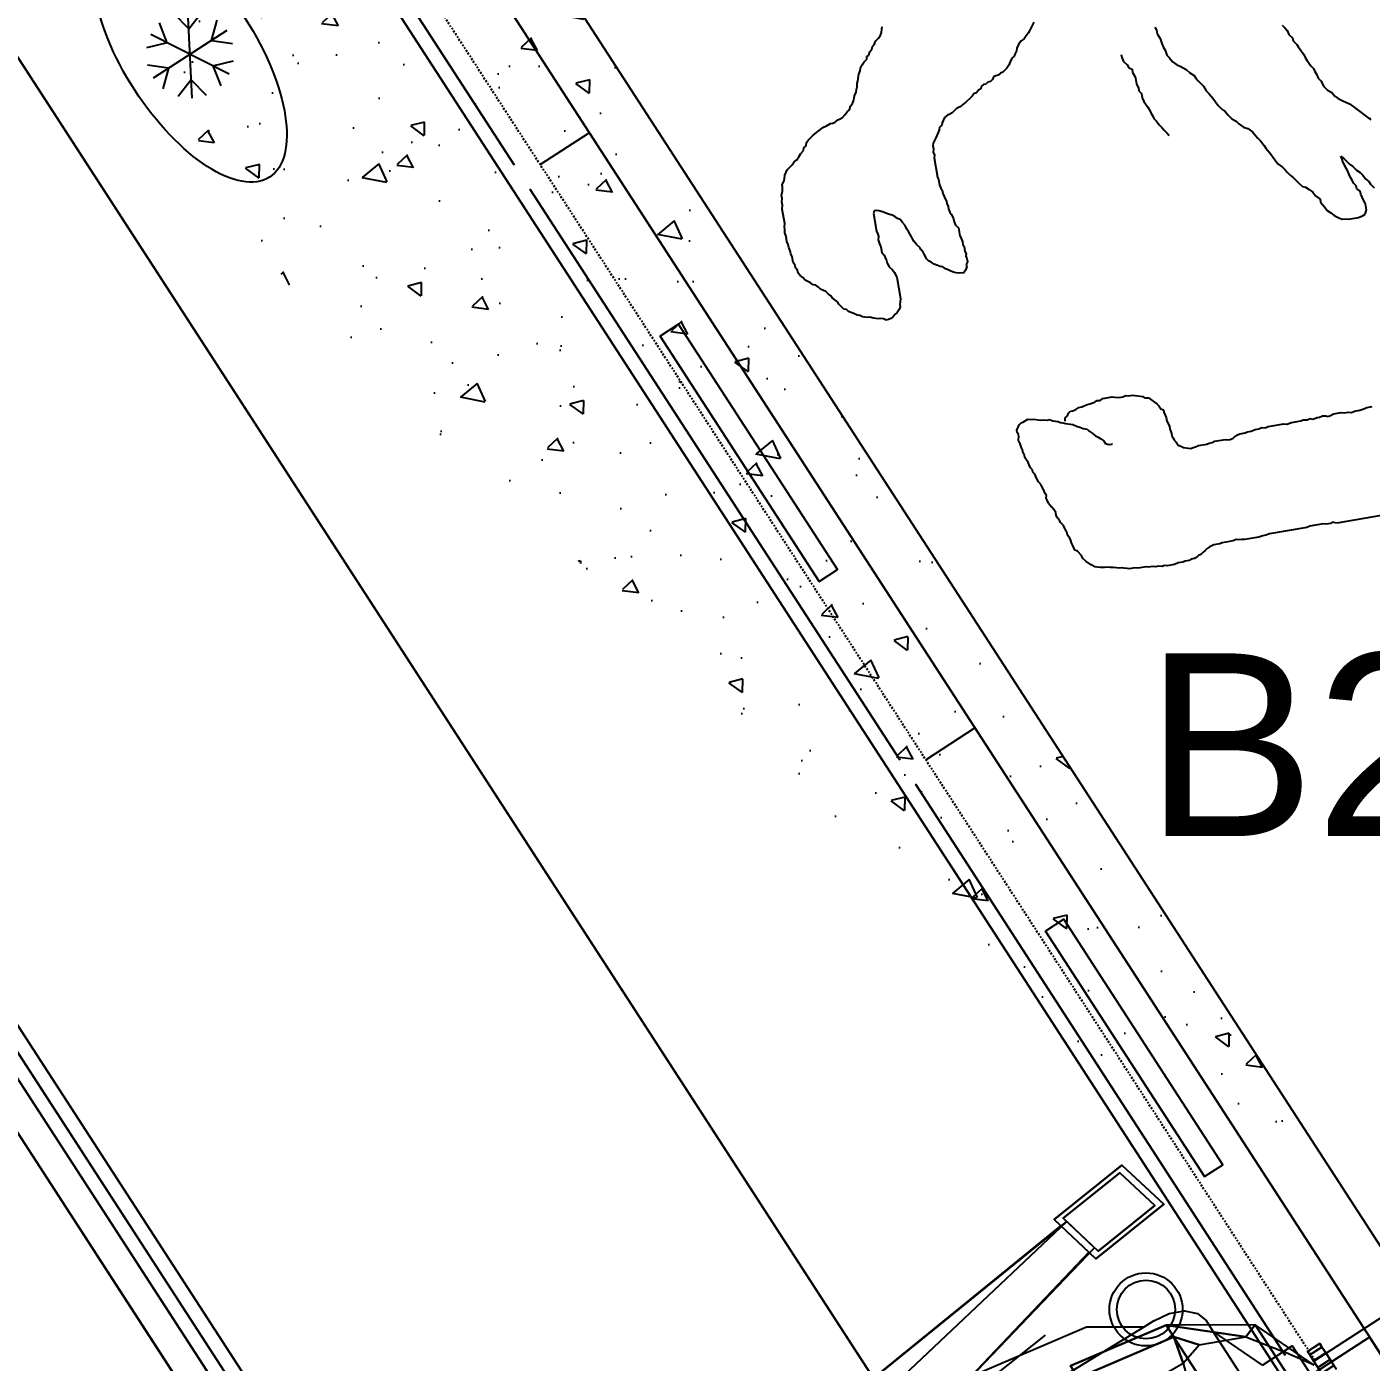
# Model space of a CAD drawing. Header units: millimetres. Extents: x 8159 to 14952, y 6817 to 11888.
# Drawn here: x 9150.2 to 9242.1, y 7930.4 to 8021.8 of the extents above; entities that cross this region are included whole.
import ezdxf
from ezdxf.enums import TextEntityAlignment as Align

# ---------------------------------------------------------------- set-up
doc = ezdxf.new("R2010")
doc.units = ezdxf.units.MM
doc.header["$LTSCALE"] = 5
doc.linetypes.add('NASCOSTA', pattern=[0.375, 0.25, -0.125])
for name, color, linetype in [('200-EquipBlack-3d', 250, 'Continuous'), ('200-EquipBorder-2d', 9, 'Continuous'), ('200-EquipID-2d', 7, 'Continuous'), ('200-EquipInternal-2d', 252, 'Continuous'), ('200-EquipRemBorder-2d', 21, 'Continuous'), ('200-EquipRemBorder-3d', 7, 'Continuous'), ('200-EquipSteel-3d', 9, 'Continuous'), ('600-User-2D', 7, 'Continuous')]:
    doc.layers.add(name, color=color, linetype=linetype)
doc.layers.add('200-InsPoint-3D', color=3, linetype='Continuous', plot=False)
for name, color, linetype, lineweight in [('3-YANGIN-DOLABI', 7, 'Continuous', 0), ('anted', 10, 'Continuous', 0), ('FIBROBETON', 1, 'Continuous', 18), ('YAZI', 250, 'Continuous', 30)]:
    doc.layers.add(name, color=color, linetype=linetype, lineweight=lineweight)
doc.styles.add('Arial', font='arial.ttf')
doc.styles.add('ROMANS', font='micross.ttf')

# ---------------------------------------------------------------- blocks, each defined once
blk = doc.blocks.new('A$C23C11219')
at = {"layer": 'FIBROBETON'}
blk.add_lwpolyline([(4170.991, 707.809), (4330.647, -537.528, 0.079118), (6057.442, 175.691), (5734.15, 708.989, 0.288304), (5090.273, 1000.528, -0.032207)], format="xyb", close=True, dxfattribs=at)
blk = doc.blocks.new('ICE')
at = {"layer": '200-EquipInternal-2d'}
for p, q in [((0, 17.5), (-9.56, 28.44)), ((0, -30), (0, 30)), ((0, 17.5), (9.56, 28.44)), ((-15.16, 8.75), (-19.85, 22.5)), ((15.16, 8.75), (19.85, 22.5)), ((-25.98, -15), (25.98, 15)), ((-25.98, 15), (25.98, -15)), ((-15.16, 8.75), (-29.41, 5.94)), ((15.16, 8.75), (29.41, 5.94)), ((-15.16, -8.75), (-29.41, -5.94)), ((-15.16, -8.75), (-19.85, -22.5)), ((15.16, -8.75), (29.41, -5.94)), ((15.16, -8.75), (19.85, -22.5)), ((0, -17.5), (-9.56, -28.44)), ((0, -17.5), (9.56, -28.44))]:
    blk.add_line(p, q, dxfattribs=at)
blk.add_ellipse((0, 0), major_axis=(-100, 0), ratio=0.45, dxfattribs=at)
blk = doc.blocks.new('HB3PU')
at = {"layer": '200-EquipBlack-3d', "extrusion": (0, -1, 0), "elevation": 665}
for points in [[(596.5, 756.39), (596.5, 706.39), (396.5, 706.39), (396.5, 756.39)], [(1081.5, 756.39), (1081.5, 706.39), (881.5, 706.39), (881.5, 756.39)]]:
    blk.add_lwpolyline(points, close=True, dxfattribs=at)
at = {"layer": '200-EquipBlack-3d'}
for points in [[(596.5, -680, 756.39), (596.5, -665, 706.39), (396.5, -665, 706.39), (396.5, -680, 756.39)], [(1081.5, -680, 756.39), (1081.5, -665, 706.39), (881.5, -665, 706.39), (881.5, -680, 756.39)]]:
    blk.add_3dface(points, dxfattribs=at)
at = {"layer": '200-EquipBorder-2d'}
blk.add_lwpolyline([(0, -700), (1718, -700), (1718, 0), (0, 0)], close=True, dxfattribs=at)
at = {"layer": '200-EquipInternal-2d'}
for p, q in [((0, -30), (1718, -30)), ((739.5, -660), (739.5, -700)), ((1224.5, -660), (1224.5, -700))]:
    blk.add_line(p, q, dxfattribs=at)
at = {"layer": '200-EquipInternal-2d', "linetype": 'NASCOSTA'}
blk.add_line((250, -660), (1718, -660), dxfattribs=at)
at = {"layer": '200-EquipInternal-2d'}
blk.add_lwpolyline([(250, -660), (250, -740), (0, -740), (0, -700)], dxfattribs=at)
at = {"layer": '200-EquipSteel-3d', "extrusion": (0, -1, 0), "elevation": 645}
for points in [[(264, 230), (264, 830), (729, 830), (729, 230)], [(749, 230), (749, 830), (1214, 830), (1214, 230)], [(1234, 230), (1234, 830), (1699, 830), (1699, 230)]]:
    blk.add_lwpolyline(points, close=True, dxfattribs=at)
at = {"layer": '200-EquipSteel-3d'}
for centre, radius in [((342, -582, 100), 25), ((342, -582), 20)]:
    blk.add_circle(centre, radius, dxfattribs=at)
at = {"layer": '200-EquipSteel-3d', "invisible_edges": 15}
for points in [[(596.5, -685, 706.39), (729, -685, 230), (264, -685, 230), (396.5, -685, 706.39)], [(264, -685, 230), (396.5, -685, 706.39), (396.5, -685, 756.39), (264, -685, 830)], [(396.5, -685, 756.39), (264, -685, 830), (729, -685, 830), (596.5, -685, 756.39)], [(729, -685, 830), (729, -685, 230), (596.5, -685, 706.39), (596.5, -685, 756.39)], [(749, -685, 230), (881.5, -685, 706.39), (881.5, -685, 756.39), (749, -685, 830)], [(1081.5, -685, 706.39), (1214, -685, 230), (749, -685, 230), (881.5, -685, 706.39)], [(881.5, -685, 756.39), (749, -685, 830), (1214, -685, 830), (1081.5, -685, 756.39)], [(1214, -685, 830), (1214, -685, 230), (1081.5, -685, 706.39), (1081.5, -685, 756.39)], [(1566.5, -685, 706.39), (1699, -685, 230), (1234, -685, 230), (1366.5, -685, 706.39)], [(1234, -685, 230), (1366.5, -685, 706.39), (1366.5, -685, 756.39), (1234, -685, 830)], [(1366.5, -685, 756.39), (1234, -685, 830), (1699, -685, 830), (1566.5, -685, 756.39)]]:
    blk.add_3dface(points, dxfattribs=at)
blk.add_blockref('ICE', (1418, -500))
at = {"layer": '200-InsPoint-3D', "flags": 9}
blk.add_attdef('DISTANG', (0, 0), '', height=1, dxfattribs=at)
at = {"layer": '200-EquipSteel-3d'}
mesh = blk.add_polymesh((6, 3), dxfattribs=at)
for k, corner in enumerate([(1718, -700, 900), (1718, -700, 850), (1718, -700, 850), (0, -700, 900), (0, -700, 850), (0, -700, 850), (0, 0, 900), (0, 0, 850), (0, -700, 850), (1718, 0, 900), (1718, 0, 850), (1718, -700, 850), (1718, 0, 900), (1718, 0, 900), (1718, -700, 900), (0, 0, 900), (0, 0, 900), (0, -700, 900)]):
    mesh.set_mesh_vertex(divmod(k, 3), corner)
mesh = blk.add_polymesh((6, 3), dxfattribs=at)
for k, corner in enumerate([(1718, -635, 850), (1718, -635, 200), (1718, -635, 200), (0, -635, 850), (0, -635, 200), (0, -635, 200), (0, 0, 850), (0, 0, 200), (0, -635, 200), (1718, 0, 850), (1718, 0, 200), (1718, -635, 200), (1718, 0, 850), (1718, 0, 850), (1718, -635, 850), (0, 0, 850), (0, 0, 850), (0, -635, 850)]):
    mesh.set_mesh_vertex(divmod(k, 3), corner)
mesh = blk.add_polymesh((6, 3), dxfattribs=at)
for k, corner in enumerate([(1718, -30, 1000), (1718, -30, 900), (1718, -30, 900), (0, -30, 1000), (0, -30, 900), (0, -30, 900), (0, 0, 1000), (0, 0, 900), (0, -30, 900), (1718, 0, 1000), (1718, 0, 900), (1718, -30, 900), (1718, 0, 1000), (1718, 0, 1000), (1718, -30, 1000), (0, 0, 1000), (0, 0, 1000), (0, -30, 1000)]):
    mesh.set_mesh_vertex(divmod(k, 3), corner)
mesh = blk.add_polymesh((6, 3), dxfattribs=at)
for k, corner in enumerate([(243, -700, 830), (243, -700, 230), (243, -700, 230), (10, -700, 830), (10, -700, 230), (10, -700, 230), (10, -645, 830), (10, -645, 230), (10, -700, 230), (243, -645, 830), (243, -645, 230), (243, -700, 230), (243, -645, 830), (243, -645, 830), (243, -700, 830), (10, -645, 830), (10, -645, 830), (10, -700, 830)]):
    mesh.set_mesh_vertex(divmod(k, 3), corner)
blk = doc.blocks.new('attrib')
at = {"layer": '200-EquipID-2d', "style": 'Arial'}
blk.add_attdef('POS', text='', height=2.5, dxfattribs=at).set_placement((0, 0, -1), align=Align.MIDDLE)
at = {"layer": '200-EquipID-2d', "style": 'ROMANS', "flags": 1}
for tag, p in [('ZONA', (0, -4.905, -2)), ('EQUIPMENTDATA', (0, -7.89, -2)), ('LONGDESCR', (0, -11.302, -2)), ('EQUIPMENTCONN', (0, -14.714, -2)), ('ACCESSORYDATA', (0, -18.552, -2)), ('ACCESSORYCONN', (0, -21.857, -2))]:
    blk.add_attdef(tag, text='', height=2.5, dxfattribs=at).set_placement(p, align=Align.CENTER)
blk = doc.blocks.new('XBM10S')
at = {"layer": '200-EquipBorder-2d'}
for p, q in [((617.5, -675, 0), (617.73, -666.88, 0)), ((515.19, -720.74, -0.9), (573.95, -705, 0))]:
    blk.add_line(p, q, dxfattribs=at)
blk.add_lwpolyline([(680.46, -210), (756.03, -656.87), (765.61, -655.35), (775, -714.61), (715.74, -724), (706.35, -664.74), (716.31, -663.16), (673.48, -548.85)], dxfattribs=at)
for points, elevation in [([(617.73, -666.88), (650.68, -633.93), (673.48, -548.85)], 0), ([(617.5, -675), (617.5, -675), (615.22, -686.48), (608.71, -696.21), (598.98, -702.72), (587.5, -705), (573.95, -705)], 0), ([(515.19, -720.74), (515.19, -745), (459.76, -745), (459.76, -720.76)], -0.9)]:
    blk.add_lwpolyline(points, dxfattribs=dict(at, elevation=elevation))
at = {"layer": '200-EquipInternal-2d'}
for p, q in [((617.73, -666.88), (627.5, -425)), ((640, -425), (667.27, -607.37)), ((716.31, -663.16), (756.03, -656.87)), ((400.93, -705, 0), (573.95, -705, 0))]:
    blk.add_line(p, q, dxfattribs=at)
at = {"layer": '200-EquipRemBorder-3d', "extrusion": (0, -1, 0), "elevation": 761.72}
blk.add_lwpolyline([(481.03, 1786.2), (473.64, 1781.93), (469.37, 1774.54), (469.37, 1766.01), (473.64, 1758.62), (481.03, 1754.35), (489.57, 1754.35), (496.96, 1758.62), (501.22, 1766.01), (501.22, 1774.54), (496.96, 1781.93), (489.57, 1786.2)], close=True, dxfattribs=at)
at = {"layer": '200-EquipRemBorder-3d'}
for points in [[(481.03, -761.72, 1754.35), (473.64, -761.72, 1758.62), (473.64, -751.72, 1758.62), (481.03, -751.72, 1754.35)], [(473.64, -761.72, 1781.93), (481.03, -761.72, 1786.2), (481.03, -751.72, 1786.2), (473.64, -751.72, 1781.93)], [(489.57, -761.72, 1754.35), (481.03, -761.72, 1754.35), (481.03, -751.72, 1754.35), (489.57, -751.72, 1754.35)], [(481.03, -761.72, 1786.2), (489.57, -761.72, 1786.2), (489.57, -751.72, 1786.2), (481.03, -751.72, 1786.2)], [(496.96, -761.72, 1758.62), (489.57, -761.72, 1754.35), (489.57, -751.72, 1754.35), (496.96, -751.72, 1758.62)], [(489.57, -761.72, 1786.2), (496.96, -761.72, 1781.93), (496.96, -751.72, 1781.93), (489.57, -751.72, 1786.2)], [(501.22, -761.72, 1766.01), (496.96, -761.72, 1758.62), (496.96, -751.72, 1758.62), (501.22, -751.72, 1766.01)], [(496.96, -761.72, 1781.93), (501.22, -761.72, 1774.54), (501.22, -751.72, 1774.54), (496.96, -751.72, 1781.93)], [(501.22, -761.72, 1774.54), (501.22, -761.72, 1766.01), (501.22, -751.72, 1766.01), (501.22, -751.72, 1774.54)]]:
    blk.add_3dface(points, dxfattribs=at)
at = {"layer": '200-EquipRemBorder-3d', "invisible_edges": 3}
for points in [[(473.64, -761.72, 1758.62), (485.3, -761.72, 1770.27), (469.37, -761.72, 1766.01), (473.64, -761.72, 1758.62)], [(469.37, -761.72, 1766.01), (485.3, -761.72, 1770.27), (469.37, -761.72, 1774.54), (469.37, -761.72, 1766.01)], [(469.37, -761.72, 1774.54), (485.3, -761.72, 1770.27), (473.64, -761.72, 1781.93), (469.37, -761.72, 1774.54)], [(481.03, -761.72, 1754.35), (485.3, -761.72, 1770.27), (473.64, -761.72, 1758.62), (481.03, -761.72, 1754.35)], [(473.64, -761.72, 1781.93), (485.3, -761.72, 1770.27), (481.03, -761.72, 1786.2), (473.64, -761.72, 1781.93)], [(489.57, -761.72, 1754.35), (485.3, -761.72, 1770.27), (481.03, -761.72, 1754.35), (489.57, -761.72, 1754.35)], [(481.03, -761.72, 1786.2), (485.3, -761.72, 1770.27), (489.57, -761.72, 1786.2), (481.03, -761.72, 1786.2)], [(501.22, -761.72, 1766.01), (485.3, -761.72, 1770.27), (496.96, -761.72, 1758.62), (501.22, -761.72, 1766.01)], [(496.96, -761.72, 1758.62), (485.3, -761.72, 1770.27), (489.57, -761.72, 1754.35), (496.96, -761.72, 1758.62)], [(489.57, -761.72, 1786.2), (485.3, -761.72, 1770.27), (496.96, -761.72, 1781.93), (489.57, -761.72, 1786.2)], [(496.96, -761.72, 1781.93), (485.3, -761.72, 1770.27), (501.22, -761.72, 1774.54), (496.96, -761.72, 1781.93)], [(501.22, -761.72, 1774.54), (485.3, -761.72, 1770.27), (501.22, -761.72, 1766.01), (501.22, -761.72, 1774.54)]]:
    blk.add_3dface(points, dxfattribs=at)
at = {"layer": '200-EquipSteel-3d', "elevation": 1010}
blk.add_lwpolyline([(610.51, -205), (627.5, -425), (717.05, -668.11)], dxfattribs=at)
at = {"layer": '200-EquipSteel-3d'}
for points in [[(680, -205, 1070), (680, -205, 1010), (756.48, -661.86, 1010), (756.48, -661.86, 1070)], [(756.48, -661.86, 1070), (680, -205, 1070), (705.37, -483.43, 1070), (756.48, -661.86, 1070)], [(591.53, -680.4, 1885.32), (606.54, -680.4, 1862.32), (625.3, -610.4, 1862.32), (610.29, -610.4, 1885.32)], [(569.84, -691.97, 1885), (591.53, -680.4, 1885.32), (562.69, -676.14, 1900.83), (569.84, -691.97, 1885)], [(549.87, -721.85, 1855.12), (606.54, -680.4, 1862.32), (591.53, -680.4, 1885.32), (569.84, -691.97, 1885)]]:
    blk.add_3dface(points, dxfattribs=at)
for points, invisible_edges in [([(717.05, -668.11, 1070), (756.48, -661.86, 1070), (705.37, -483.43, 1070), (627.5, -425, 1070)], 4), ([(562.69, -676.14, 1900.83), (591.53, -680.4, 1885.32), (610.29, -610.4, 1885.32), (569.27, -597.58, 1900.36)], 4), ([(345.3, -610.4, 1711.57), (625.3, -610.4, 1711.57), (606.54, -680.4, 1711.57), (364.06, -680.4, 1711.57)], 10), ([(606.54, -680.4, 1711.57), (606.54, -680.4, 1601.57), (625.3, -610.4, 1601.57), (625.3, -610.4, 1711.57)], 8), ([(606.54, -680.4, 1862.32), (606.54, -680.4, 1711.57), (625.3, -610.4, 1711.57), (625.3, -610.4, 1862.32)], 2), ([(485.34, -750.4, 1826.57), (515.51, -737.76, 1837.72), (562.69, -676.14, 1900.83), (518.89, -666.9, 1910.07)], 10), ([(515.51, -737.76, 1837.72), (562.83, -676.14, 1900.83), (569.91, -691.97, 1885), (550.02, -721.85, 1855.12)], 15), ([(364.06, -680.4, 1711.57), (606.54, -680.4, 1711.57), (555.3, -731.64, 1711.57), (415.3, -731.64, 1711.57)], 10), ([(555.3, -731.64, 1821.57), (606.54, -680.4, 1821.57), (606.54, -680.4, 1862.32), (549.87, -721.85, 1855.12)], 1), ([(555.3, -731.64, 1601.57), (606.54, -680.4, 1601.57), (606.54, -680.4, 1711.57), (555.3, -731.64, 1711.57)], 4), ([(555.3, -731.64, 1711.57), (606.54, -680.4, 1711.57), (606.54, -680.4, 1821.57), (555.3, -731.64, 1821.57)], 5), ([(555.37, -731.64, 1821.57), (549.94, -721.85, 1855.12), (515.51, -737.76, 1837.72), (555.37, -731.64, 1821.57)], 4), ([(415.3, -731.64, 1711.57), (555.3, -731.64, 1711.57), (485.3, -750.4, 1711.57)], 10), ([(485.3, -750.4, 1711.57), (555.3, -731.64, 1711.57), (555.3, -731.64, 1821.57), (485.26, -750.4, 1826.57)], 5), ([(485.3, -750.4, 1601.57), (555.3, -731.64, 1601.57), (555.3, -731.64, 1711.57), (485.3, -750.4, 1711.57)], 4), ([(555.3, -731.64, 1821.57), (485.34, -750.4, 1826.57), (515.51, -737.76, 1837.72), (555.3, -731.64, 1821.57)], 5)]:
    blk.add_3dface(points, dxfattribs=dict(at, invisible_edges=invisible_edges))
at = {"layer": '200-InsPoint-3D'}
blk.add_attdef('DISTANG', (0, 0), '', height=1, dxfattribs=at)
at = {"layer": '200-EquipSteel-3d'}
mesh = blk.add_polymesh((6, 3), dxfattribs=at)
for k, corner in enumerate([(715.74, -724, 920), (715.74, -724, 900), (715.74, -724, 900), (775, -714.61, 920), (775, -714.61, 900), (775, -714.61, 900), (765.61, -655.35, 920), (765.61, -655.35, 900), (775, -714.61, 900), (706.35, -664.74, 920), (706.35, -664.74, 900), (715.74, -724, 900), (706.35, -664.74, 920), (706.35, -664.74, 920), (715.74, -724, 920), (765.61, -655.35, 920), (765.61, -655.35, 920), (775, -714.61, 920)]):
    mesh.set_mesh_vertex(divmod(k, 3), corner)
mesh = blk.add_polymesh((6, 3), dxfattribs=at)
for k, corner in enumerate([(719.89, -718.28, 1070), (719.89, -718.28, 920), (719.89, -718.28, 920), (769.28, -710.46, 1070), (769.28, -710.46, 920), (769.28, -710.46, 920), (761.46, -661.07, 1070), (761.46, -661.07, 920), (769.28, -710.46, 920), (712.07, -668.89, 1070), (712.07, -668.89, 920), (719.89, -718.28, 920), (712.07, -668.89, 1070), (712.07, -668.89, 1070), (719.89, -718.28, 1070), (761.46, -661.07, 1070), (761.46, -661.07, 1070), (769.28, -710.46, 1070)]):
    mesh.set_mesh_vertex(divmod(k, 3), corner)
blk = doc.blocks.new('WSS144')
at = {"layer": '200-EquipInternal-2d'}
blk.add_line((1402.48, -20.09), (0, -20.09), dxfattribs=at)
at = {"layer": '200-EquipRemBorder-2d'}
for p, q in [((0, 0), (1402.48, 0)), ((0, 0), (1402.48, 0)), ((1402.48, -400), (0, -400))]:
    blk.add_line(p, q, dxfattribs=at)
at = {"layer": '200-InsPoint-3D'}
blk.add_attdef('DISTANG', (0, 0), '', height=1, dxfattribs=at)
at = {"layer": '200-EquipSteel-3d'}
mesh = blk.add_polymesh((6, 3), dxfattribs=at)
for k, corner in enumerate([(1400, -400, 1630), (1400, -400, 1600), (1400, -400, 1600), (0, -400, 1630), (0, -400, 1600), (0, -400, 1600), (0, -20, 1630), (0, -20, 1600), (0, -400, 1600), (1400, -20, 1630), (1400, -20, 1600), (1400, -400, 1600), (1400, -20, 1630), (1400, -20, 1630), (1400, -400, 1630), (0, -20, 1630), (0, -20, 1630), (0, -400, 1630)]):
    mesh.set_mesh_vertex(divmod(k, 3), corner)
mesh = blk.add_polymesh((6, 3), dxfattribs=at)
for k, corner in enumerate([(1400, -40, 1660), (1400, -40, 1630), (1400, -40, 1630), (0, -40, 1660), (0, -40, 1630), (0, -40, 1630), (0, -20, 1660), (0, -20, 1630), (0, -40, 1630), (1400, -20, 1660), (1400, -20, 1630), (1400, -40, 1630), (1400, -20, 1660), (1400, -20, 1660), (1400, -40, 1660), (0, -20, 1660), (0, -20, 1660), (0, -40, 1660)]):
    mesh.set_mesh_vertex(divmod(k, 3), corner)
blk = doc.blocks.new('CUOCO')
at = {"layer": '600-User-2D'}
for p, q in [((-0.973, 3.665), (-0.703, 3.79)), ((-0.703, 3.79), (0.709, 4.387)), ((0.709, 4.387), (0.554, 4.37)), ((-2.882, 2.729), (-2.547, 2.83)), ((-2.547, 2.83), (-2.254, 3.02)), ((-2.254, 3.02), (-1.943, 3.054)), ((-1.943, 3.054), (-1.674, 3.178)), ((-1.674, 3.178), (-1.38, 3.368)), ((-1.38, 3.368), (-0.973, 3.665)), ((-7.939, 2.356), (-7.694, 2.415)), ((-7.694, 2.415), (-7.448, 2.474)), ((-7.448, 2.474), (-7.162, 2.442)), ((-7.162, 2.442), (-6.827, 2.543)), ((-6.827, 2.543), (-6.63, 2.47)), ((-6.63, 2.47), (-6.295, 2.57)), ((-6.295, 2.57), (-6.074, 2.563)), ((-6.074, 2.563), (-5.452, 2.633)), ((-5.452, 2.633), (-5.231, 2.626)), ((-5.231, 2.626), (-5.01, 2.619)), ((-5.01, 2.619), (-4.544, 2.671)), ((-4.544, 2.671), (-4.298, 2.729)), ((-4.298, 2.729), (-4.077, 2.722)), ((-4.077, 2.722), (-3.856, 2.716)), ((-3.856, 2.716), (-3.57, 2.684)), ((-3.57, 2.684), (-3.324, 2.743)), ((-3.324, 2.743), (-2.882, 2.729)), ((3.197, 1.832), (3.467, 1.957)), ((3.467, 1.957), (3.712, 2.015)), ((3.712, 2.015), (4.023, 2.05)), ((4.023, 2.05), (4.292, 2.174)), ((4.292, 2.174), (4.513, 2.167)), ((4.513, 2.167), (4.848, 2.267)), ((1.833, 1.366), (2.103, 1.49)), ((2.054, 1.359), (1.833, 1.366)), ((2.251, 1.287), (2.054, 1.359)), ((2.103, 1.49), (2.593, 1.608)), ((2.472, 1.28), (2.251, 1.287)), ((2.693, 1.273), (2.472, 1.28)), ((2.593, 1.608), (2.862, 1.732)), ((2.914, 1.266), (2.693, 1.273)), ((2.862, 1.732), (3.197, 1.832)), ((3.201, 1.235), (2.914, 1.266)), ((3.422, 1.228), (3.201, 1.235)), ((3.643, 1.221), (3.422, 1.228)), ((3.864, 1.214), (3.643, 1.221)), ((4.109, 1.273), (3.864, 1.214)), ((4.306, 1.201), (4.109, 1.273)), ((4.576, 1.325), (4.306, 1.201)), ((4.773, 1.252), (4.576, 1.325)), ((4.994, 1.245), (4.773, 1.252)), ((5.28, 1.214), (4.994, 1.245)), ((5.501, 1.208), (5.28, 1.214)), ((5.895, 1.063), (5.501, 1.208)), ((6.11, 0.835), (5.895, 1.063)), ((5.83, -0.329), (6.072, 0.327)), ((6.072, 0.327), (6.103, 0.614)), ((6.103, 0.614), (6.11, 0.835)), ((5.122, -1.037), (5.416, -0.847)), ((5.416, -0.847), (5.62, -0.698)), ((5.62, -0.698), (5.692, -0.502)), ((5.692, -0.502), (5.83, -0.329)), ((2.329, -1.945), (2.467, -1.772)), ((2.467, -1.772), (2.736, -1.648)), ((2.736, -1.648), (3.005, -1.524)), ((3.005, -1.524), (3.316, -1.489)), ((3.316, -1.489), (3.675, -1.323)), ((3.675, -1.323), (3.872, -1.396)), ((3.872, -1.396), (4.273, -1.32)), ((4.273, -1.32), (4.584, -1.285)), ((4.584, -1.285), (4.853, -1.161)), ((4.853, -1.161), (5.122, -1.037)), ((-1.194, -2.809), (-0.794, -2.733)), ((-0.794, -2.733), (-0.483, -2.698)), ((-0.483, -2.698), (-0.172, -2.663)), ((-0.172, -2.663), (0.139, -2.629)), ((0.139, -2.629), (0.498, -2.463)), ((0.498, -2.463), (0.743, -2.404)), ((0.743, -2.404), (0.988, -2.346)), ((0.988, -2.346), (1.234, -2.287)), ((1.234, -2.287), (1.503, -2.163)), ((1.503, -2.163), (1.748, -2.104)), ((1.748, -2.104), (1.994, -2.045)), ((1.994, -2.045), (2.329, -1.945)), ((-4.102, -3.824), (-3.809, -3.634)), ((-3.809, -3.634), (-3.563, -3.575)), ((-3.563, -3.575), (-3.204, -3.41)), ((-3.204, -3.41), (-2.976, -3.195)), ((-2.976, -3.195), (-2.617, -3.03)), ((-2.617, -3.03), (-2.306, -2.995)), ((-2.306, -2.995), (-2.061, -2.936)), ((-2.061, -2.936), (-1.816, -2.878)), ((-1.816, -2.878), (-1.415, -2.802)), ((-1.415, -2.802), (-1.194, -2.809)), ((-8.247, -4.757), (-7.953, -4.567)), ((-7.953, -4.567), (-7.732, -4.574)), ((-7.732, -4.574), (-7.487, -4.515)), ((-7.487, -4.515), (-7.242, -4.456)), ((-7.242, -4.456), (-6.996, -4.397)), ((-6.996, -4.397), (-6.62, -4.387)), ((-6.62, -4.387), (-6.375, -4.328)), ((-6.375, -4.328), (-5.974, -4.252)), ((-5.974, -4.252), (-5.663, -4.218)), ((-5.663, -4.218), (-5.352, -4.183)), ((-5.352, -4.183), (-5.017, -4.083)), ((-5.017, -4.083), (-4.748, -3.959)), ((-4.748, -3.959), (-4.437, -3.924)), ((-4.437, -3.924), (-4.102, -3.824)), ((-12.156, -5.254), (-11.935, -5.261)), ((-11.935, -5.261), (-11.673, -5.358)), ((-11.673, -5.358), (-11.296, -5.347)), ((-11.296, -5.347), (-10.944, -5.402)), ((-10.944, -5.402), (-10.657, -5.434)), ((-10.657, -5.434), (-10.436, -5.44)), ((-10.436, -5.44), (-10.084, -5.496)), ((-10.084, -5.496), (-9.839, -5.437)), ((-9.839, -5.437), (-9.528, -5.402)), ((-9.528, -5.402), (-9.169, -5.237)), ((-9.169, -5.237), (-8.965, -5.088)), ((-8.965, -5.088), (-8.582, -4.857)), ((-8.582, -4.857), (-8.247, -4.757)), ((17.617, -5.654), (17.748, -5.298)), ((17.419, -6.503), (17.55, -6.148)), ((17.55, -6.148), (17.593, -5.875)), ((17.593, -5.875), (17.617, -5.654)), ((16.864, -7.854), (17.051, -7.347)), ((17.051, -7.347), (17.177, -7.163)), ((17.177, -7.163), (17.27, -6.909)), ((17.27, -6.909), (17.396, -6.725)), ((17.396, -6.725), (17.419, -6.503)), ((-11.672, -8.189), (-11.475, -8.261)), ((-11.475, -8.261), (-11.188, -8.292)), ((-11.188, -8.292), (-10.853, -8.192)), ((-10.853, -8.192), (-10.632, -8.199)), ((-10.632, -8.199), (-10.428, -8.051)), ((-10.428, -8.051), (-10.231, -8.123)), ((-10.231, -8.123), (-10.01, -8.13)), ((-10.01, -8.13), (-9.789, -8.137)), ((-9.789, -8.137), (-9.395, -8.282)), ((-5.965, -8.278), (-5.72, -8.219)), ((-5.72, -8.219), (-5.475, -8.161)), ((-5.475, -8.161), (-5.23, -8.102)), ((16.728, -8.38), (16.835, -8.247)), ((16.835, -8.247), (16.859, -8.025)), ((16.859, -8.025), (16.864, -7.854)), ((-9.395, -8.282), (-9.109, -8.313)), ((-9.109, -8.313), (-8.912, -8.385)), ((-8.912, -8.385), (-8.667, -8.327)), ((-8.667, -8.327), (-8.404, -8.423)), ((-8.404, -8.423), (-8.117, -8.454)), ((-8.117, -8.454), (-7.651, -8.403)), ((-7.651, -8.403), (-7.43, -8.409)), ((-7.43, -8.409), (-7.209, -8.416)), ((-7.209, -8.416), (-6.988, -8.423)), ((-6.988, -8.423), (-6.767, -8.43)), ((-6.767, -8.43), (-6.522, -8.371)), ((-6.522, -8.371), (-6.211, -8.337)), ((-6.211, -8.337), (-5.965, -8.278)), ((16.462, -9.262), (16.518, -9.109)), ((16.518, -9.109), (16.523, -8.939)), ((16.523, -8.939), (16.579, -8.786)), ((16.579, -8.786), (16.603, -8.565)), ((16.603, -8.565), (16.728, -8.38)), ((24.529, -8.486), (23.465, -11.379)), ((15.957, -10.632), (16.181, -10.023)), ((16.181, -10.023), (16.187, -9.852)), ((16.187, -9.852), (16.331, -9.617)), ((16.331, -9.617), (16.355, -9.395)), ((16.355, -9.395), (16.462, -9.262)), ((15.77, -11.139), (15.896, -10.955)), ((15.896, -10.955), (15.957, -10.632)), ((15.397, -12.154), (15.77, -11.139)), ((23.264, -11.766), (23.171, -12.02)), ((23.27, -11.595), (23.264, -11.766)), ((23.465, -11.379), (23.27, -11.595)), ((-16.564, -12.278), (-16.262, -12.744)), ((-16.262, -12.744), (-16.111, -12.977)), ((15.13, -13.035), (15.223, -12.782)), ((15.223, -12.782), (15.247, -12.56)), ((15.247, -12.56), (15.373, -12.376)), ((15.373, -12.376), (15.397, -12.154)), ((23.046, -12.204), (22.728, -13.067)), ((23.171, -12.02), (23.046, -12.204)), ((-16.111, -12.977), (-16.013, -13.191)), ((-16.013, -13.191), (-15.914, -13.405)), ((-15.914, -13.405), (-15.886, -13.651)), ((-15.886, -13.651), (-15.755, -13.936)), ((14.858, -14.087), (14.989, -13.732)), ((14.989, -13.732), (14.994, -13.561)), ((14.994, -13.561), (15.087, -13.308)), ((15.087, -13.308), (15.13, -13.035)), ((22.704, -13.288), (21.807, -15.724)), ((22.728, -13.067), (22.704, -13.288)), ((-15.755, -13.936), (-15.604, -14.17)), ((-15.604, -14.17), (-15.466, -14.279)), ((-15.466, -14.279), (-15.348, -14.441)), ((-15.348, -14.441), (-15.23, -14.603)), ((-15.23, -14.603), (-15.184, -14.797)), ((14.847, -14.429), (14.853, -14.258)), ((14.893, -14.619), (14.847, -14.429)), ((14.853, -14.258), (14.858, -14.087)), ((14.869, -14.841), (14.893, -14.619)), ((-15.184, -14.797), (-15.033, -15.03)), ((-15.033, -15.03), (-14.863, -15.211)), ((-14.863, -15.211), (-14.764, -15.425)), ((-14.764, -15.425), (-14.717, -15.62)), ((-14.717, -15.62), (-14.67, -15.814)), ((14.445, -15.837), (14.706, -15.126)), ((14.706, -15.126), (14.813, -14.993)), ((14.813, -14.993), (14.869, -14.841)), ((-14.687, -16.341), (-14.692, -16.516)), ((-14.692, -16.516), (-14.574, -16.678)), ((-14.629, -16.185), (-14.687, -16.341)), ((-14.67, -15.814), (-14.676, -15.99)), ((-14.676, -15.99), (-14.629, -16.185)), ((14.154, -16.94), (14.359, -16.382)), ((14.359, -16.382), (14.365, -16.211)), ((14.365, -16.211), (14.439, -16.008)), ((14.439, -16.008), (14.445, -15.837)), ((21.647, -16.472), (21.311, -17.385)), ((21.69, -16.199), (21.647, -16.472)), ((21.765, -15.996), (21.69, -16.199)), ((21.807, -15.724), (21.765, -15.996)), ((-14.538, -17.224), (-14.596, -17.38)), ((-14.596, -17.38), (-14.549, -17.575)), ((-14.527, -16.873), (-14.585, -17.029)), ((-14.585, -17.029), (-14.538, -17.224)), ((-14.574, -16.678), (-14.527, -16.873)), ((14.069, -17.484), (14.074, -17.314)), ((14.074, -17.314), (14.13, -17.161)), ((14.13, -17.161), (14.154, -16.94)), ((21.311, -17.385), (21.186, -17.569)), ((-14.549, -17.575), (-14.412, -17.684)), ((-14.412, -17.684), (-14.417, -17.86)), ((-14.417, -17.86), (-14.318, -18.074)), ((-14.318, -18.074), (-14.376, -18.23)), ((-14.376, -18.23), (-14.277, -18.444)), ((9.503, -18.454), (9.629, -18.27)), ((9.629, -18.27), (10.254, -17.982)), ((10.254, -17.982), (10.443, -17.936)), ((10.443, -17.936), (10.684, -17.909)), ((10.684, -17.909), (10.841, -17.795)), ((10.841, -17.795), (10.994, -17.851)), ((10.994, -17.851), (11.216, -17.875)), ((11.216, -17.875), (11.387, -17.88)), ((11.387, -17.88), (11.64, -17.973)), ((11.64, -17.973), (11.811, -17.979)), ((11.811, -17.979), (12.033, -18.003)), ((12.033, -18.003), (12.185, -18.059)), ((12.185, -18.059), (12.509, -18.12)), ((12.509, -18.12), (12.661, -18.176)), ((12.661, -18.176), (12.832, -18.182)), ((12.832, -18.182), (13.003, -18.187)), ((13.003, -18.187), (13.193, -18.142)), ((13.193, -18.142), (13.433, -18.115)), ((13.433, -18.115), (13.591, -18)), ((13.591, -18), (13.748, -17.885)), ((13.748, -17.885), (13.962, -17.618)), ((13.962, -17.618), (14.069, -17.484)), ((20.98, -18.127), (20.719, -18.838)), ((21.004, -17.906), (20.98, -18.127)), ((21.111, -17.772), (21.004, -17.906)), ((21.186, -17.569), (21.111, -17.772)), ((-14.277, -18.444), (-14.23, -18.638)), ((-14.23, -18.638), (-14.137, -19.028)), ((-14.137, -19.028), (-14.109, -19.274)), ((-14.109, -19.274), (-14.063, -19.469)), ((8.806, -19.408), (8.918, -19.103)), ((8.918, -19.103), (9.025, -18.97)), ((9.025, -18.97), (9.132, -18.836)), ((9.132, -18.836), (9.239, -18.703)), ((9.239, -18.703), (9.346, -18.569)), ((9.346, -18.569), (9.503, -18.454)), ((20.714, -19.009), (20.564, -19.415)), ((20.719, -18.838), (20.714, -19.009)), ((-14.068, -19.644), (-14.073, -19.82)), ((-14.073, -19.82), (-14.027, -20.015)), ((-14.063, -19.469), (-14.068, -19.644)), ((-14.027, -20.015), (-13.98, -20.209)), ((-13.98, -20.209), (-13.985, -20.385)), ((8.438, -20.252), (8.582, -20.017)), ((8.582, -20.017), (8.676, -19.763)), ((8.676, -19.763), (8.7, -19.541)), ((8.7, -19.541), (8.806, -19.408)), ((20.554, -19.757), (20.548, -19.927)), ((20.548, -19.927), (20.594, -20.117)), ((20.564, -19.415), (20.554, -19.757)), ((20.594, -20.117), (20.639, -20.307)), ((-13.985, -20.385), (-13.991, -20.56)), ((-13.991, -20.56), (-13.963, -20.807)), ((-13.963, -20.807), (-13.727, -21.13)), ((-13.727, -21.13), (-13.59, -21.24)), ((8.107, -20.994), (8.331, -20.385)), ((8.134, -21.234), (8.107, -20.994)), ((8.331, -20.385), (8.438, -20.252)), ((20.639, -20.307), (20.685, -20.496)), ((20.72, -21.028), (20.645, -21.231)), ((20.685, -20.496), (20.679, -20.667)), ((20.679, -20.667), (20.725, -20.857)), ((20.725, -20.857), (20.72, -21.028)), ((-21.33, -21.526), (-21.467, -21.416)), ((-21.141, -21.655), (-21.33, -21.526)), ((-21.023, -21.816), (-21.141, -21.655)), ((-20.924, -22.03), (-21.023, -21.816)), ((-20.844, -22.296), (-20.924, -22.03)), ((-13.59, -21.24), (-13.543, -21.435)), ((-13.543, -21.435), (-13.406, -21.544)), ((-13.406, -21.544), (-13.288, -21.706)), ((-13.288, -21.706), (-13.052, -22.03)), ((-13.052, -22.03), (-12.934, -22.191)), ((7.918, -22.134), (7.993, -21.931)), ((7.993, -21.931), (7.998, -21.761)), ((7.998, -21.761), (8.054, -21.608)), ((8.008, -21.419), (8.134, -21.234)), ((8.054, -21.608), (8.008, -21.419)), ((11.084, -22.148), (11.14, -21.995)), ((11.14, -21.995), (11.089, -21.977)), ((20.541, -21.826), (20.429, -22.131)), ((20.546, -21.655), (20.541, -21.826)), ((20.64, -21.402), (20.546, -21.655)), ((20.645, -21.231), (20.64, -21.402)), ((-20.726, -22.458), (-20.844, -22.296)), ((-20.627, -22.672), (-20.726, -22.458)), ((-20.49, -22.781), (-20.627, -22.672)), ((-20.391, -22.995), (-20.49, -22.781)), ((-12.934, -22.191), (-12.816, -22.353)), ((-12.816, -22.353), (-12.679, -22.463)), ((-12.679, -22.463), (-12.471, -22.539)), ((-12.471, -22.539), (-12.281, -22.668)), ((-12.281, -22.668), (-12.054, -22.693)), ((-12.054, -22.693), (-11.916, -22.803)), ((-11.916, -22.803), (-10.666, -23.263)), ((7.814, -22.73), (7.889, -22.527)), ((7.841, -22.97), (7.814, -22.73)), ((7.817, -23.192), (7.841, -22.97)), ((7.889, -22.527), (7.894, -22.356)), ((7.894, -22.356), (7.918, -22.134)), ((9.203, -23.184), (9.398, -22.968)), ((9.398, -22.968), (9.588, -22.922)), ((9.588, -22.922), (9.796, -22.826)), ((9.796, -22.826), (10.074, -22.698)), ((10.074, -22.698), (10.232, -22.583)), ((10.232, -22.583), (10.44, -22.487)), ((10.44, -22.487), (10.648, -22.391)), ((10.648, -22.391), (10.819, -22.396)), ((10.819, -22.396), (10.977, -22.281)), ((10.977, -22.281), (11.084, -22.148)), ((20.2, -22.91), (20.093, -23.044)), ((20.386, -22.403), (20.2, -22.91)), ((20.429, -22.131), (20.386, -22.403)), ((-20.221, -23.176), (-20.391, -22.995)), ((-20.227, -23.352), (-20.221, -23.176)), ((-20.07, -23.409), (-20.227, -23.352)), ((-19.991, -23.675), (-20.07, -23.409)), ((-19.892, -23.889), (-19.991, -23.675)), ((-19.741, -24.122), (-19.892, -23.889)), ((-10.666, -23.263), (-10.49, -23.269)), ((-10.49, -23.269), (-10.125, -23.403)), ((-10.125, -23.403), (-9.897, -23.428)), ((-9.897, -23.428), (-9.722, -23.433)), ((-9.722, -23.433), (-9.513, -23.51)), ((-9.513, -23.51), (-9.286, -23.534)), ((-9.286, -23.534), (-9.11, -23.54)), ((-9.11, -23.54), (-8.935, -23.545)), ((-8.935, -23.545), (-8.778, -23.603)), ((-8.778, -23.603), (-8.551, -23.628)), ((-8.551, -23.628), (-8.394, -23.685)), ((-8.394, -23.685), (-8.167, -23.71)), ((-8.167, -23.71), (-7.991, -23.715)), ((-7.991, -23.715), (-7.816, -23.721)), ((-7.816, -23.721), (-7.64, -23.726)), ((-7.64, -23.726), (-7.432, -23.803)), ((-7.432, -23.803), (-7.204, -23.828)), ((-7.204, -23.828), (-6.938, -23.748)), ((-6.938, -23.748), (-6.417, -23.94)), ((7.761, -23.344), (7.817, -23.192)), ((7.806, -23.534), (7.761, -23.344)), ((7.921, -23.691), (7.806, -23.534)), ((7.967, -23.881), (7.921, -23.691)), ((8.151, -24.006), (7.967, -23.881)), ((8.303, -24.063), (8.517, -23.795)), ((8.517, -23.795), (8.624, -23.662)), ((8.624, -23.662), (8.851, -23.515)), ((8.851, -23.515), (9.027, -23.349)), ((9.027, -23.349), (9.203, -23.184)), ((19.762, -23.786), (19.668, -24.04)), ((19.887, -23.602), (19.762, -23.786)), ((19.962, -23.399), (19.887, -23.602)), ((20.087, -23.215), (19.962, -23.399)), ((20.093, -23.044), (20.087, -23.215)), ((-19.604, -24.232), (-19.741, -24.122)), ((-19.434, -24.413), (-19.604, -24.232)), ((-19.211, -24.613), (-19.434, -24.413)), ((-19.074, -24.722), (-19.211, -24.613)), ((-18.937, -24.832), (-19.074, -24.722)), ((-6.417, -23.94), (-6.241, -23.945)), ((-6.241, -23.945), (-5.961, -23.989)), ((-5.961, -23.989), (-5.805, -24.047)), ((-5.805, -24.047), (-5.63, -24.052)), ((-5.63, -24.052), (-5.317, -24.167)), ((-5.317, -24.167), (-5.141, -24.173)), ((-5.141, -24.173), (-5.004, -24.282)), ((-5.004, -24.282), (-4.829, -24.288)), ((-4.829, -24.288), (-4.62, -24.365)), ((-4.62, -24.365), (-4.502, -24.526)), ((-4.502, -24.526), (-4.346, -24.584)), ((-4.346, -24.584), (-4.176, -24.765)), ((-4.176, -24.765), (-4.077, -24.979)), ((7.542, -24.877), (7.719, -24.712)), ((7.719, -24.712), (7.825, -24.578)), ((7.825, -24.578), (7.932, -24.444)), ((7.932, -24.444), (8.09, -24.33)), ((8.09, -24.33), (8.197, -24.196)), ((8.197, -24.196), (8.303, -24.063)), ((19.375, -24.681), (19.249, -24.865)), ((19.562, -24.174), (19.375, -24.681)), ((19.668, -24.04), (19.562, -24.174)), ((-18.748, -24.961), (-18.937, -24.832)), ((-18.61, -25.071), (-18.748, -24.961)), ((-18.473, -25.18), (-18.61, -25.071)), ((-18.322, -25.413), (-18.473, -25.18)), ((-18.185, -25.523), (-18.322, -25.413)), ((-18.048, -25.633), (-18.185, -25.523)), ((-17.93, -25.794), (-18.048, -25.633)), ((-4.625, -25.664), (-4.787, -25.782)), ((-4.463, -25.546), (-4.625, -25.664)), ((-4.354, -25.409), (-4.463, -25.546)), ((-4.244, -25.272), (-4.354, -25.409)), ((-4.186, -25.116), (-4.244, -25.272)), ((-4.077, -24.979), (-4.186, -25.116)), ((6.966, -25.817), (7.073, -25.684)), ((7.073, -25.684), (7.179, -25.55)), ((7.179, -25.55), (7.286, -25.417)), ((7.286, -25.417), (7.361, -25.214)), ((7.361, -25.214), (7.486, -25.029)), ((7.486, -25.029), (7.542, -24.877)), ((18.779, -25.672), (18.723, -25.824)), ((18.886, -25.538), (18.779, -25.672)), ((19.012, -25.354), (18.886, -25.538)), ((19.119, -25.221), (19.012, -25.354)), ((19.249, -24.865), (19.119, -25.221)), ((-17.831, -26.008), (-17.93, -25.794)), ((-17.661, -26.189), (-17.831, -26.008)), ((-17.614, -26.384), (-17.661, -26.189)), ((-17.515, -26.598), (-17.614, -26.384)), ((-17.436, -26.864), (-17.515, -26.598)), ((-5.99, -26.64), (-6.185, -26.687)), ((-5.829, -26.522), (-5.99, -26.64)), ((-5.615, -26.424), (-5.829, -26.522)), ((-5.453, -26.306), (-5.615, -26.424)), ((-5.272, -26.136), (-5.453, -26.306)), ((-5.162, -25.999), (-5.272, -26.136)), ((-4.949, -25.9), (-5.162, -25.999)), ((-4.787, -25.782), (-4.949, -25.9)), ((6.768, -26.666), (6.774, -26.496)), ((6.774, -26.496), (6.784, -26.154)), ((6.784, -26.154), (6.91, -25.969)), ((6.91, -25.969), (6.966, -25.817)), ((18.259, -26.46), (18.184, -26.663)), ((18.366, -26.326), (18.259, -26.46)), ((18.491, -26.142), (18.366, -26.326)), ((18.617, -25.958), (18.491, -26.142)), ((18.723, -25.824), (18.617, -25.958)), ((-17.447, -27.214), (-17.441, -27.039)), ((-17.419, -27.461), (-17.447, -27.214)), ((-17.441, -27.039), (-17.436, -26.864)), ((-17.424, -27.637), (-17.419, -27.461)), ((-10.288, -27.543), (-10.469, -27.713)), ((-10.126, -27.425), (-10.288, -27.543)), ((-9.945, -27.255), (-10.126, -27.425)), ((-9.783, -27.137), (-9.945, -27.255)), ((-9.57, -27.038), (-9.783, -27.137)), ((-9.408, -26.92), (-9.57, -27.038)), ((-9.161, -26.893), (-9.408, -26.92)), ((-8.895, -26.813), (-9.161, -26.893)), ((-8.615, -26.857), (-8.895, -26.813)), ((-8.368, -26.83), (-8.615, -26.857)), ((-8.193, -26.835), (-8.368, -26.83)), ((-8.017, -26.841), (-8.193, -26.835)), ((-7.842, -26.846), (-8.017, -26.841)), ((-7.666, -26.852), (-7.842, -26.846)), ((-7.348, -26.791), (-7.666, -26.852)), ((-7.082, -26.712), (-7.348, -26.791)), ((-6.907, -26.717), (-7.082, -26.712)), ((-6.712, -26.671), (-6.907, -26.717)), ((-6.536, -26.676), (-6.712, -26.671)), ((-6.361, -26.682), (-6.536, -26.676)), ((-6.185, -26.687), (-6.361, -26.682)), ((6.814, -26.856), (6.768, -26.666)), ((7.044, -27.171), (6.814, -26.856)), ((7.196, -27.227), (7.044, -27.171)), ((7.367, -27.233), (7.196, -27.227)), ((7.519, -27.289), (7.367, -27.233)), ((7.653, -27.395), (7.519, -27.289)), ((7.805, -27.452), (7.653, -27.395)), ((7.976, -27.457), (7.805, -27.452)), ((8.249, -27.5), (7.976, -27.457)), ((8.42, -27.505), (8.249, -27.5)), ((8.623, -27.58), (8.42, -27.505)), ((17.164, -27.555), (16.905, -27.632)), ((17.581, -27.362), (17.164, -27.555)), ((17.808, -27.216), (17.581, -27.362)), ((17.914, -27.082), (17.808, -27.216)), ((18.04, -26.898), (17.914, -27.082)), ((18.184, -26.663), (18.04, -26.898)), ((-17.517, -28.371), (-17.474, -28.092)), ((-17.471, -28.566), (-17.517, -28.371)), ((-17.482, -27.793), (-17.424, -27.637)), ((-17.474, -28.092), (-17.482, -27.793)), ((-10.759, -28.02), (-10.817, -28.176)), ((-10.817, -28.176), (-10.68, -28.286)), ((-10.65, -27.883), (-10.759, -28.02)), ((-10.68, -28.286), (-9.533, -28.708)), ((-10.469, -27.713), (-10.65, -27.883)), ((8.794, -27.585), (8.623, -27.58)), ((8.946, -27.641), (8.794, -27.585)), ((9.187, -27.614), (8.946, -27.641)), ((9.358, -27.62), (9.187, -27.614)), ((9.529, -27.625), (9.358, -27.62)), ((9.75, -27.649), (9.529, -27.625)), ((9.94, -27.604), (9.75, -27.649)), ((10.092, -27.66), (9.94, -27.604)), ((10.282, -27.614), (10.092, -27.66)), ((10.453, -27.62), (10.282, -27.614)), ((10.675, -27.644), (10.453, -27.62)), ((10.846, -27.649), (10.675, -27.644)), ((11.035, -27.603), (10.846, -27.649)), ((11.206, -27.609), (11.035, -27.603)), ((11.377, -27.614), (11.206, -27.609)), ((11.599, -27.638), (11.377, -27.614)), ((11.77, -27.643), (11.599, -27.638)), ((11.941, -27.649), (11.77, -27.643)), ((12.075, -27.756), (11.941, -27.649)), ((12.246, -27.761), (12.075, -27.756)), ((12.467, -27.785), (12.246, -27.761)), ((12.467, -27.785), (12.777, -27.726)), ((13.018, -27.699), (12.777, -27.726)), ((13.258, -27.673), (13.018, -27.699)), ((13.461, -27.747), (13.258, -27.673)), ((13.632, -27.753), (13.461, -27.747)), ((13.873, -27.726), (13.632, -27.753)), ((14.044, -27.731), (13.873, -27.726)), ((14.303, -27.654), (14.044, -27.731)), ((14.524, -27.678), (14.303, -27.654)), ((14.695, -27.683), (14.524, -27.678)), ((14.866, -27.689), (14.695, -27.683)), ((15.019, -27.745), (14.866, -27.689)), ((15.259, -27.718), (15.019, -27.745)), ((15.43, -27.723), (15.259, -27.718)), ((15.582, -27.779), (15.43, -27.723)), ((15.753, -27.785), (15.582, -27.779)), ((15.975, -27.809), (15.753, -27.785)), ((16.146, -27.814), (15.975, -27.809)), ((16.304, -27.699), (16.146, -27.814)), ((16.683, -27.608), (16.304, -27.699)), ((16.905, -27.632), (16.683, -27.608)), ((-17.443, -28.813), (-17.471, -28.566)), ((-17.416, -29.06), (-17.443, -28.813)), ((-17.369, -29.254), (-17.416, -29.06)), ((-17.322, -29.449), (-17.369, -29.254)), ((-9.533, -28.708), (-9.306, -28.733)), ((-9.306, -28.733), (-9.149, -28.79)), ((-9.149, -28.79), (-8.96, -28.919)), ((-8.96, -28.919), (-8.68, -28.963)), ((-8.68, -28.963), (-8.452, -28.987)), ((-8.452, -28.987), (-8.088, -29.122)), ((-8.088, -29.122), (-7.841, -29.094)), ((-7.841, -29.094), (-7.665, -29.1)), ((-7.665, -29.1), (-7.438, -29.124)), ((-7.438, -29.124), (-7.281, -29.182)), ((-7.281, -29.182), (-6.982, -29.174)), ((-6.982, -29.174), (-6.716, -29.094)), ((-6.716, -29.094), (-6.469, -29.067)), ((-6.469, -29.067), (-6.294, -29.072)), ((-6.294, -29.072), (-6.118, -29.078)), ((-6.118, -29.078), (-4.711, -29.596)), ((-17.276, -29.644), (-17.322, -29.449)), ((-17.177, -29.857), (-17.276, -29.644)), ((-16.987, -29.986), (-17.177, -29.857)), ((-16.941, -30.181), (-16.987, -29.986)), ((-16.803, -30.291), (-16.941, -30.181)), ((-16.724, -30.556), (-16.803, -30.291)), ((-4.711, -29.596), (-4.522, -29.725)), ((-4.522, -29.725), (-4.385, -29.834)), ((-4.385, -29.834), (-4.228, -29.892)), ((-4.228, -29.892), (-4.11, -30.054)), ((-4.11, -30.054), (-4.011, -30.267)), ((-4.011, -30.267), (-3.965, -30.462)), ((-16.573, -30.789), (-16.724, -30.556)), ((-16.474, -31.003), (-16.573, -30.789)), ((-16.447, -31.25), (-16.474, -31.003)), ((-16.348, -31.464), (-16.447, -31.25)), ((-3.934, -31.183), (-4.096, -31.301)), ((-3.965, -30.462), (-3.866, -30.676)), ((-3.877, -31.027), (-3.934, -31.183)), ((-3.871, -30.851), (-3.877, -31.027)), ((-3.866, -30.676), (-3.871, -30.851)), ((-16.268, -31.73), (-16.348, -31.464)), ((-16.221, -31.924), (-16.268, -31.73)), ((-15.985, -32.248), (-16.221, -31.924)), ((-4.663, -32.039), (-4.721, -32.195)), ((-4.482, -31.869), (-4.663, -32.039)), ((-4.373, -31.731), (-4.482, -31.869)), ((-4.263, -31.594), (-4.373, -31.731)), ((-4.206, -31.438), (-4.263, -31.594)), ((-4.096, -31.301), (-4.206, -31.438)), ((-15.796, -32.377), (-15.985, -32.248)), ((-15.659, -32.486), (-15.796, -32.377)), ((-15.508, -32.719), (-15.659, -32.486)), ((-15.352, -32.777), (-15.508, -32.719)), ((-15.11, -32.925), (-15.352, -32.777)), ((-14.888, -33.125), (-15.11, -32.925)), ((-5.535, -32.96), (-5.716, -33.13)), ((-5.373, -32.842), (-5.535, -32.96)), ((-5.212, -32.724), (-5.373, -32.842)), ((-5.102, -32.587), (-5.212, -32.724)), ((-4.94, -32.469), (-5.102, -32.587)), ((-4.831, -32.332), (-4.94, -32.469)), ((-4.721, -32.195), (-4.831, -32.332)), ((-14.679, -33.202), (-14.888, -33.125)), ((-14.49, -33.331), (-14.679, -33.202)), ((-14.282, -33.408), (-14.49, -33.331)), ((-14.04, -33.556), (-14.282, -33.408)), ((-13.102, -33.901), (-14.04, -33.556)), ((-12.913, -34.03), (-13.102, -33.901)), ((-7.992, -34.007), (-8.187, -34.054)), ((-7.83, -33.889), (-7.992, -34.007)), ((-7.669, -33.772), (-7.83, -33.889)), ((-7.474, -33.725), (-7.669, -33.772)), ((-7.26, -33.626), (-7.474, -33.725)), ((-7.085, -33.632), (-7.26, -33.626)), ((-6.871, -33.533), (-7.085, -33.632)), ((-6.657, -33.434), (-6.871, -33.533)), ((-6.481, -33.44), (-6.657, -33.434)), ((-6.287, -33.393), (-6.481, -33.44)), ((-6.021, -33.314), (-6.287, -33.393)), ((-5.911, -33.176), (-6.021, -33.314)), ((-5.716, -33.13), (-5.911, -33.176)), ((-12.756, -34.087), (-12.913, -34.03)), ((-12.567, -34.216), (-12.756, -34.087)), ((-12.287, -34.26), (-12.567, -34.216)), ((-11.975, -34.375), (-12.287, -34.26)), ((-11.747, -34.4), (-11.975, -34.375)), ((-11.538, -34.477), (-11.747, -34.4)), ((-11.311, -34.501), (-11.538, -34.477)), ((-11.102, -34.578), (-11.311, -34.501)), ((-10.875, -34.603), (-11.102, -34.578)), ((-10.51, -34.737), (-10.875, -34.603)), ((-10.263, -34.709), (-10.51, -34.737)), ((-10.107, -34.767), (-10.263, -34.709)), ((-9.912, -34.72), (-10.107, -34.767)), ((-9.703, -34.797), (-9.912, -34.72)), ((-9.509, -34.751), (-9.703, -34.797)), ((-9.295, -34.652), (-9.509, -34.751)), ((-9.048, -34.624), (-9.295, -34.652)), ((-8.724, -34.389), (-9.048, -34.624)), ((-8.511, -34.29), (-8.724, -34.389)), ((-8.401, -34.153), (-8.511, -34.29)), ((-8.187, -34.054), (-8.401, -34.153))]:
    blk.add_line(p, q, dxfattribs=at)

msp = doc.modelspace()

# ---------------------------------------------------------------- hatches: boundary and pattern name
at = {"layer": '200-EquipInternal-2d'}
h = msp.add_hatch(dxfattribs=at)
h.set_pattern_fill('AR-CONC', color=256, scale=0.06, angle=122.92734, style=0)
h.set_pattern_definition([(172.92734, (21029.263, 4675.7455), (-5.1391444, 9.694963), [1.143, -12.573]), (117.92734, (21029.263, 4675.745), (-8.472497, -8.006104), [0.9144, -10.0584]), (223.37834, (21028.835, 4676.553), (-13.611619, 1.68892), [0.9714, -10.6854]), (169.11154, (21026.705, 4674.089), (-6.723788, 15.023173), [1.7145, -18.8595]), (219.56294, (21026.144, 4675.34), (-20.203577, 3.886403), [1.4571, -16.0281]), (114.11134, (21026.705, 4674.089), (-20.203567, 3.886436), [1.3716, -15.0876]), (143.92734, (21026.516, 4675.782), (0.205414, 10.970912), [1.143, -12.573]), (88.92734, (21026.516, 4675.782), (-11.291649, -2.894748), [0.9144, -10.0584]), (194.37874, (21026.533, 4676.696), (-11.086242, 8.0761295), [0.9714, -10.6854]), (160.427343, (21029.263, 4675.7455), (-4.3590631, -2.6021736), [0, -9.93648, 0, -10.2108, 0, -10.0965]), (130.427343, (21029.263, 4675.7455), (-7.2245475, 0.0978075), [0, -5.82168, 0, -9.70788, 0, -3.8481]), (90.427343, (21031.1103, 4672.893), (-4.1337112, 7.015404), [0, -3.81, 0, -11.8872, 0, -15.7734]), (80.42734, (21031.939, 4671.614), (-6.1116795, 6.630755), [0, -4.953, 0, -7.89432, 0, -11.2014])])
edge = h.paths.add_edge_path()
edge.add_spline(control_points=[(9165.147, 8058.129), (9161.056, 8043.365), (9152.112, 8011.091), (9192.797, 7984.247), (9214.453, 7955.222), (9232.556, 7946.105), (9240.182, 7942.264)], knot_values=[0, 0, 0, 0, 41.826563, 91.434637, 126.06915, 151.280988, 151.280988, 151.280988, 151.280988], degree=3, periodic=0)
edge.add_line((9240.182, 7942.264), (9165.147, 8058.129))

# ---------------------------------------------------------------- linework, layer by layer
at = {"layer": '200-EquipID-2d'}
msp.add_line((9314.707, 7691.05, 7.89), (9103.034, 8017.905, 31.453), dxfattribs=at)
at = {"layer": '200-EquipInternal-2d', "elevation": 31.453}
msp.add_lwpolyline([(9198.939, 7875.333), (9105.552, 8019.536), (9165.147, 8058.129), (9258.533, 7913.927)], close=True, dxfattribs=at)
at = {"layer": 'anted', "ltscale": 3, "extrusion": (0, 0.010673, 0.999943), "elevation": 217.921}
msp.add_lwpolyline([(11856.76, 9414.676), (11856.76, 7096.248), (8385.9, 7096.248), (8385.9, 9414.676)], close=True, dxfattribs=at)
msp.add_lwpolyline([(11856.76, 9414.676), (11856.76, 7096.248), (8385.9, 7096.248), (8385.9, 9414.676)], close=True, dxfattribs=at)
msp.add_lwpolyline([(11856.76, 9414.676), (11856.76, 7096.248), (8385.9, 7096.248), (8385.9, 9414.676)], close=True, dxfattribs=at)
msp.add_lwpolyline([(11856.76, 9414.676), (11856.76, 7096.248), (8385.9, 7096.248), (8385.9, 9414.676)], close=True, dxfattribs=at)
at = {"layer": 'YAZI', "linetype": 'Continuous', "ltscale": 10, "extrusion": (0, 0.010673, 0.999943), "elevation": 240.507}
for points in [[(8159.11, 9661.148), (12372.465, 9661.148), (12372.465, 6815.051), (8159.11, 6815.051)], [(8159.11, 9661.148), (12372.465, 9661.148), (12372.465, 6815.051), (8159.11, 6815.051)], [(8159.11, 9661.148), (12372.465, 9661.148), (12372.465, 6815.051), (8159.11, 6815.051)], [(8159.11, 9661.148), (12372.465, 9661.148), (12372.465, 6815.051), (8159.11, 6815.051)], [(8199.97, 9620.288), (12331.605, 9620.288), (12331.605, 6855.911), (8199.97, 6855.911)], [(8254.373, 9565.885), (12277.202, 9565.885), (12277.202, 6910.314), (8254.373, 6910.314)]]:
    msp.add_lwpolyline(points, close=True, dxfattribs=at)

# ---------------------------------------------------------------- block references
for name, p, xscale, yscale, zscale, rotation in [('HB3PU', (9196.421, 7873.703, 31.453), 0.0999999999991292, 0.1000000000001151, 0.1000000000000014, 122.9273432747313), ('WSS144', (9196.421, 7873.703, 31.453), 0.1228571428578468, 0.09999999999868076, 0.09999999999999432, 122.9273432750234), ('XBM10S', (9192.154, 7863.241, 31.453), 0.06431718061463754, 0.1000000000001151, 0.1000000000000014, 122.9273432750258)]:
    msp.add_blockref(name, p, dxfattribs=dict(xscale=xscale, yscale=yscale, zscale=zscale, rotation=rotation))
at = {"layer": '200-EquipID-2d'}
ref = msp.add_blockref('attrib', (9242.135, 7972.769, 26.453), dxfattribs=dict(at, xscale=4.999999999999091, yscale=5.000000000000867, zscale=5))
ref.add_attrib('POS', 'B24', dxfattribs={"color": 7, "height": 12.5, "style": 'Arial'}).set_placement((9242.135, 7972.769, 26.453), align=Align.MIDDLE)
at = {"layer": '3-YANGIN-DOLABI', "extrusion": (0, 0.010673, 0.999943), "rotation": 183.318814803488}
msp.add_blockref('A$C23C11219', (14647.132, 8757.754, 217.921), dxfattribs=at)
at = {"layer": '600-User-2D', "rotation": 299.8712399956809}
msp.add_blockref('CUOCO', (9237.904, 8013.845), dxfattribs=at)

doc.saveas('drawing.dxf')
